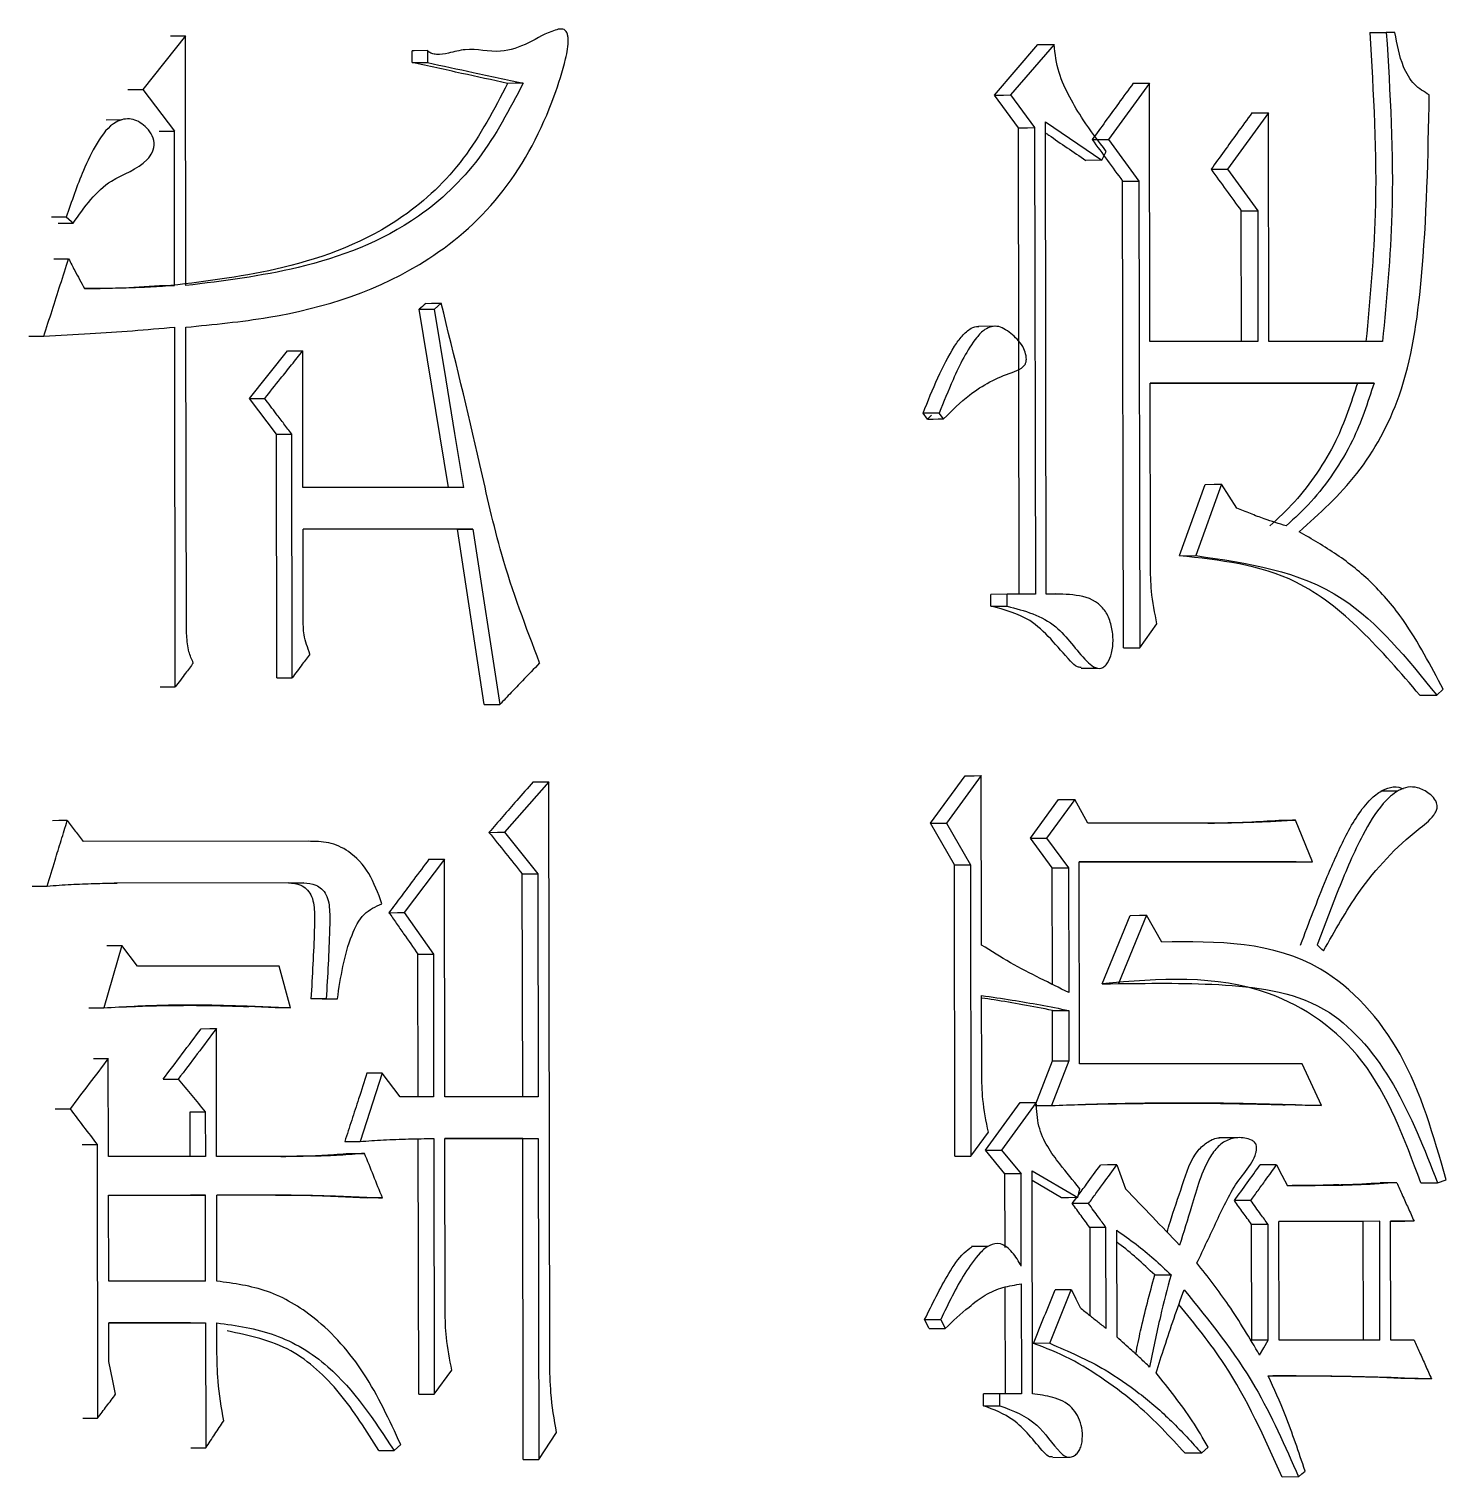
# Model space of a CAD drawing. Header units: millimetres. Extents: x 2312 to 3992, y 755 to 1943.
# Drawn here: x 2942.62 to 2947.77, y 940.92 to 946.19 of the extents above; entities that cross this region are included whole.
import ezdxf

# ---------------------------------------------------------------- set-up
doc = ezdxf.new("R2010")
doc.units = ezdxf.units.MM

msp = doc.modelspace()

# ---------------------------------------------------------------- linework, layer by layer
at = {"color": 7, "linetype": 'Continuous', "lineweight": 25}
for p, q in [((2943.1858, 946.1674), (2943.0304, 945.9726)), ((2943.1874, 945.2588), (2943.1858, 946.1674)), ((2947.4958, 946.1797), (2947.5563, 946.18)), ((2947.5875, 946.18), (2947.5563, 946.18)), ((2944.0104, 946.0702), (2944.0104, 946.1135)), ((2944.0663, 946.1137), (2944.0664, 946.0705)), ((2946.1301, 945.9521), (2946.288, 946.136)), ((2946.3469, 946.1363), (2946.1888, 945.9523)), ((2946.288, 946.1361), (2946.3469, 946.1363)), ((2944.0104, 946.0702), (2944.0664, 946.0705)), ((2943.0304, 945.9726), (2943.1454, 945.8212)), ((2946.2173, 945.8331), (2946.1301, 945.9521)), ((2946.1888, 945.9523), (2946.2762, 945.8334)), ((2946.6945, 945.9958), (2946.545, 945.7902)), ((2946.6961, 945.0547), (2946.6945, 945.9958)), ((2942.9519, 945.8615), (2942.8971, 945.8612)), ((2946.3186, 944.1351), (2946.3157, 945.855)), ((2946.3157, 945.855), (2946.5215, 945.7145)), ((2947.1269, 945.8878), (2946.9782, 945.6822)), ((2947.1283, 945.0548), (2947.1269, 945.8878)), ((2943.1464, 945.2587), (2943.1454, 945.8212)), ((2946.2202, 944.1351), (2946.2173, 945.8331)), ((2946.2762, 945.8334), (2946.2791, 944.1351)), ((2946.5215, 945.7145), (2946.5372, 945.7469)), ((2946.545, 945.7902), (2946.6557, 945.6388)), ((2946.5215, 945.7145), (2946.4623, 945.7142)), ((2946.5993, 943.9403), (2946.5964, 945.6386)), ((2946.6557, 945.6388), (2946.6586, 943.9405)), ((2946.9782, 945.6822), (2947.0883, 945.5308)), ((2947.0292, 945.0546), (2947.0284, 945.5305)), ((2947.0883, 945.5308), (2947.0891, 945.0548)), ((2942.7224, 945.4855), (2942.7766, 945.4857)), ((2943.0916, 945.2585), (2943.1464, 945.2587)), ((2944.0363, 945.1724), (2944.0923, 945.1726)), ((2944.1426, 944.5234), (2944.0363, 945.1724)), ((2944.1166, 945.1943), (2944.0923, 945.1726)), ((2946.1318, 945.1104), (2946.0726, 945.1102)), ((2943.1489, 943.7984), (2943.1467, 945.1073)), ((2943.1895, 944.0148), (2943.1876, 945.1073)), ((2947.0891, 945.0548), (2946.6961, 945.0547)), ((2947.5426, 945.055), (2947.1283, 945.0548)), ((2943.4191, 944.8476), (2943.5573, 945.0207)), ((2943.6135, 944.5234), (2943.6127, 945.021)), ((2946.6963, 944.9033), (2947.5116, 944.9035)), ((2946.6975, 944.2434), (2946.6963, 944.9033)), ((2947.4512, 944.9033), (2946.6963, 944.903)), ((2943.4191, 944.8476), (2943.4743, 944.8478)), ((2943.5171, 944.7178), (2943.4191, 944.8476)), ((2945.9288, 944.7948), (2945.8705, 944.7946)), ((2945.8864, 944.7729), (2945.8705, 944.7946)), ((2945.9448, 944.7732), (2945.9288, 944.7948)), ((2945.9013, 944.7871), (2945.8864, 944.7729)), ((2943.5186, 943.8308), (2943.5171, 944.7178)), ((2943.5739, 943.831), (2943.5724, 944.7181)), ((2946.8031, 944.2757), (2946.8968, 944.5353)), ((2946.9565, 944.5356), (2946.8627, 944.2759)), ((2947.0117, 944.449), (2946.9565, 944.5356)), ((2944.1988, 944.5236), (2943.6135, 944.5234)), ((2944.2314, 944.3722), (2943.6138, 944.3719)), ((2944.1753, 944.372), (2943.6138, 944.3717)), ((2943.6143, 944.0474), (2943.6138, 944.3719)), ((2944.1753, 944.372), (2944.2314, 944.3722)), ((2944.2734, 943.7338), (2944.1753, 944.372)), ((2944.2314, 944.3722), (2944.3297, 943.734)), ((2946.8031, 944.2756), (2946.8627, 944.2759)), ((2946.1761, 944.135), (2946.1174, 944.1348)), ((2946.1174, 944.0915), (2946.1174, 944.1348)), ((2946.2791, 944.1351), (2946.1761, 944.135)), ((2946.1761, 944.0918), (2946.1761, 944.135)), ((2946.3522, 944.1363), (2946.3186, 944.1361)), ((2946.1174, 944.0915), (2946.1761, 944.0918)), ((2946.6586, 943.9405), (2946.7215, 944.0271)), ((2946.5993, 943.9403), (2946.6586, 943.9405)), ((2946.4461, 943.866), (2946.5052, 943.8663)), ((2943.0942, 943.7981), (2943.1489, 943.7984)), ((2943.5186, 943.8308), (2943.5739, 943.831)), ((2947.6787, 943.7675), (2947.7395, 943.7677)), ((2947.7395, 943.7678), (2947.7628, 943.7894)), ((2945.8968, 943.3018), (2946.0234, 943.4749)), ((2946.082, 943.4751), (2945.9552, 943.302)), ((2946.0831, 942.8586), (2946.082, 943.4751)), ((2944.508, 943.4529), (2944.3466, 943.2689)), ((2944.5116, 941.3435), (2944.508, 943.4529)), ((2946.2613, 943.2478), (2946.3637, 943.3885)), ((2946.4227, 943.3887), (2946.3201, 943.2481)), ((2946.4703, 943.3022), (2946.4227, 943.3887)), ((2947.5977, 943.4187), (2947.5364, 943.4184)), ((2944.3466, 943.2689), (2944.4682, 943.1175)), ((2945.9843, 943.1504), (2945.8968, 943.3018)), ((2945.9552, 943.302), (2946.0429, 943.1506)), ((2946.9508, 943.3024), (2946.4703, 943.3022)), ((2947.2881, 943.1619), (2947.2252, 943.3133)), ((2943.632, 943.2361), (2942.8134, 943.2357)), ((2946.3404, 943.1397), (2946.2613, 943.2478)), ((2946.3201, 943.2481), (2946.3994, 943.1399)), ((2944.1281, 943.1715), (2943.9823, 942.9767)), ((2944.1296, 942.3061), (2944.1281, 943.1715)), ((2946.4389, 943.1616), (2947.2881, 943.1619)), ((2946.4402, 942.426), (2946.4389, 943.1616)), ((2947.2279, 943.1616), (2946.4389, 943.1613)), ((2947.2279, 943.1616), (2947.2881, 943.1619)), ((2944.4131, 942.306), (2944.4117, 943.1173)), ((2944.4682, 943.1175), (2944.4696, 942.3062)), ((2945.9861, 942.0903), (2945.9843, 943.1504)), ((2946.0429, 943.1506), (2946.0447, 942.0905)), ((2946.3412, 942.715), (2946.3404, 943.1397)), ((2946.3994, 943.1399), (2946.4002, 942.6856)), ((2943.5606, 943.0844), (2942.9266, 943.0841)), ((2943.616, 943.0847), (2942.9369, 943.0843)), ((2943.5607, 943.0844), (2943.6161, 943.0847)), ((2943.9823, 942.9767), (2944.0881, 942.8253)), ((2946.5226, 942.7179), (2946.6245, 942.9667)), ((2946.6839, 942.967), (2946.5818, 942.7181)), ((2946.7392, 942.8696), (2946.6839, 942.967)), ((2942.9537, 942.8572), (2942.8884, 942.63)), ((2943.0112, 942.7815), (2942.9537, 942.8572)), ((2944.033, 942.306), (2944.0321, 942.825)), ((2944.0881, 942.8253), (2944.089, 942.3061)), ((2943.5267, 942.7817), (2943.0112, 942.7815)), ((2943.5678, 942.6303), (2943.5267, 942.7817)), ((2943.5125, 942.6301), (2943.4132, 942.6345)), ((2943.6982, 942.6628), (2943.6427, 942.6626)), ((2943.6834, 942.6626), (2943.6427, 942.6626)), ((2943.6834, 942.6626), (2943.7389, 942.6629)), ((2943.6982, 942.6628), (2943.7389, 942.6629)), ((2946.0838, 942.3934), (2946.0834, 942.6747)), ((2946.3413, 942.6205), (2946.4003, 942.6207)), ((2946.3416, 942.4366), (2946.3413, 942.6205)), ((2946.4003, 942.6207), (2946.4006, 942.4368)), ((2943.2991, 942.0893), (2943.2983, 942.5545)), ((2942.8507, 942.4459), (2942.9051, 942.4461)), ((2942.9057, 942.0891), (2942.9051, 942.4461)), ((2946.2787, 942.2743), (2946.3416, 942.4366)), ((2946.4006, 942.4368), (2946.3376, 942.2745)), ((2946.3416, 942.4366), (2946.4006, 942.4368)), ((2947.2502, 942.4263), (2946.4402, 942.426)), ((2947.3209, 942.2749), (2947.2502, 942.4263)), ((2943.9021, 942.3925), (2943.8212, 942.1437)), ((2943.9672, 942.306), (2943.9021, 942.3925)), ((2944.089, 942.3061), (2943.9672, 942.306)), ((2944.4696, 942.3062), (2944.1296, 942.3061)), ((2946.097, 942.112), (2946.2234, 942.2851)), ((2946.2822, 942.2853), (2946.1557, 942.1122)), ((2946.2234, 942.2851), (2946.2822, 942.2853)), ((2947.2607, 942.2746), (2947.1884, 942.2771)), ((2943.2033, 942.0891), (2943.2031, 942.2513)), ((2943.258, 942.2516), (2943.2582, 942.0893)), ((2946.0447, 942.0905), (2946.108, 942.1771)), ((2947.009, 942.1569), (2946.9485, 942.1567)), ((2942.8646, 942.1324), (2942.8662, 941.1372)), ((2944.0349, 941.2241), (2944.0333, 942.1544)), ((2944.0893, 942.1546), (2944.0908, 941.2243)), ((2944.1298, 942.1546), (2944.4698, 942.1548)), ((2944.1309, 941.5272), (2944.1298, 942.1546)), ((2944.4133, 942.1545), (2944.1298, 942.1544)), ((2944.4133, 942.1545), (2944.4698, 942.1548)), ((2944.4153, 940.9863), (2944.4133, 942.1545)), ((2944.4698, 942.1548), (2944.4718, 940.9865)), ((2946.1684, 942.0254), (2946.097, 942.112)), ((2946.1557, 942.1122), (2946.2272, 942.0257)), ((2943.2582, 942.0893), (2942.9057, 942.0891)), ((2943.5687, 942.0895), (2943.2991, 942.0893)), ((2945.9861, 942.0903), (2946.0447, 942.0905)), ((2946.2272, 942.0257), (2946.1684, 942.0254)), ((2946.1689, 941.7584), (2946.1684, 942.0254)), ((2946.2278, 941.6903), (2946.2272, 942.0257)), ((2946.2682, 941.2252), (2946.2668, 942.0365)), ((2946.2668, 942.0365), (2946.4331, 941.9392)), ((2946.3741, 941.939), (2946.2668, 942.0018)), ((2947.7425, 941.9937), (2947.7736, 942.0046)), ((2942.9059, 941.9485), (2943.2585, 941.9487)), ((2942.9065, 941.6348), (2942.9059, 941.9485)), ((2943.2585, 941.9487), (2943.2036, 941.9484)), ((2943.259, 941.635), (2943.2585, 941.9487)), ((2943.5689, 941.9488), (2943.2994, 941.9487)), ((2943.2999, 941.635), (2943.2994, 941.9487)), ((2943.5136, 941.9486), (2943.2994, 941.9485)), ((2943.5136, 941.9486), (2943.5689, 941.9488)), ((2946.4331, 941.9392), (2946.4409, 941.9717)), ((2947.5946, 941.9937), (2947.534, 941.9934)), ((2946.4135, 941.9174), (2946.4294, 941.9392)), ((2946.4726, 941.9176), (2946.4135, 941.9174)), ((2947.063, 941.9286), (2947.0032, 941.9284)), ((2947.1259, 941.8421), (2947.066, 941.8419)), ((2947.0667, 941.42), (2947.066, 941.8419)), ((2947.1266, 941.4202), (2947.1259, 941.8421)), ((2947.5324, 941.8531), (2947.1651, 941.8529)), ((2947.1658, 941.4202), (2947.1651, 941.8529)), ((2947.472, 941.8528), (2947.1651, 941.8527)), ((2947.5324, 941.8531), (2947.472, 941.8528)), ((2947.4727, 941.4201), (2947.472, 941.8528)), ((2947.5332, 941.4204), (2947.5324, 941.8531)), ((2947.6571, 941.8531), (2947.5714, 941.8531)), ((2947.5722, 941.4204), (2947.5714, 941.8531)), ((2947.5965, 941.8528), (2947.5714, 941.8528)), ((2946.5359, 941.8311), (2946.4768, 941.8308)), ((2946.4768, 941.8308), (2946.4773, 941.5106)), ((2946.5366, 941.4633), (2946.5359, 941.8311)), ((2946.5761, 941.4309), (2946.5754, 941.8203)), ((2946.1054, 941.7612), (2946.0468, 941.7609)), ((2943.259, 941.635), (2942.9065, 941.6348)), ((2946.7133, 941.6578), (2946.7727, 941.6581)), ((2946.1698, 941.2252), (2946.1691, 941.6136)), ((2946.2279, 941.6254), (2946.2286, 941.2252)), ((2942.9067, 941.4834), (2943.2593, 941.4835)), ((2942.907, 941.3427), (2942.9067, 941.4834)), ((2943.2044, 941.4833), (2942.9067, 941.4831)), ((2943.2044, 941.4833), (2943.2593, 941.4835)), ((2943.2593, 941.4835), (2943.26, 941.0292)), ((2943.3003, 941.3862), (2943.3002, 941.4836)), ((2945.8761, 941.4953), (2945.9345, 941.4955)), ((2945.892, 941.4629), (2945.8761, 941.4953)), ((2945.9345, 941.4955), (2945.9504, 941.4631)), ((2945.892, 941.4629), (2945.9504, 941.4631)), ((2947.5332, 941.4204), (2947.1658, 941.4202)), ((2947.6579, 941.4204), (2947.5722, 941.4204)), ((2946.3312, 941.4091), (2946.2723, 941.4089)), ((2944.0908, 941.2243), (2944.1556, 941.3109)), ((2944.0349, 941.2241), (2944.0908, 941.2243)), ((2946.1493, 941.2252), (2946.0906, 941.2249)), ((2946.0907, 941.1817), (2946.0906, 941.2249)), ((2946.1494, 941.1819), (2946.1493, 941.2252)), ((2946.2286, 941.2252), (2946.1493, 941.2252)), ((2946.0907, 941.1817), (2946.1494, 941.1819)), ((2942.8119, 941.1369), (2942.8662, 941.1372)), ((2944.4718, 940.9865), (2944.5362, 941.0839)), ((2943.2051, 941.029), (2943.26, 941.0292)), ((2943.8892, 941.0185), (2943.945, 941.0187)), ((2946.884, 941.0091), (2946.8243, 941.0088)), ((2944.4153, 940.9863), (2944.4718, 940.9865)), ((2946.3423, 940.994), (2946.4013, 940.9943)), ((2947.2371, 940.9226), (2947.177, 940.9224))]:
    msp.add_line(p, q, dxfattribs=at)
at = {"color": 7, "linetype": 'Continuous', "lineweight": 25, "flags": 128}
for points in [[(2943.131, 946.1671), (2943.1617, 946.1673), (2943.1858, 946.1674)], [(2944.0663, 946.1137), (2944.0177, 946.1135), (2944.0104, 946.1135)], [(2942.9759, 945.9724), (2943.0064, 945.9725), (2943.0304, 945.9726)], [(2944.4148, 945.9949), (2944.4002, 945.9948), (2944.3857, 945.9948), (2944.3583, 945.9947)], [(2946.1301, 945.9521), (2946.163, 945.9522), (2946.1888, 945.9523)], [(2946.6351, 945.9955), (2946.6684, 945.9957), (2946.6945, 945.9958)], [(2947.0669, 945.8875), (2947.1005, 945.8877), (2947.1269, 945.8878)], [(2943.0907, 945.821), (2943.1213, 945.8211), (2943.1454, 945.8212)], [(2946.2173, 945.8331), (2946.2503, 945.8333), (2946.2762, 945.8334)], [(2946.4858, 945.79), (2946.519, 945.7901), (2946.545, 945.7902)], [(2946.5964, 945.6386), (2946.6296, 945.6387), (2946.6557, 945.6388)], [(2946.9184, 945.6819), (2946.9519, 945.6821), (2946.9782, 945.6822)], [(2947.0284, 945.5305), (2947.0619, 945.5307), (2947.0883, 945.5308)], [(2942.752, 945.5073), (2942.7322, 945.5072), (2942.7149, 945.5071), (2942.6978, 945.5071)], [(2942.7766, 945.4857), (2942.7705, 945.4911), (2942.7612, 945.4992), (2942.752, 945.5073)], [(2942.7063, 945.3556), (2942.7366, 945.3558), (2942.7604, 945.3559)], [(2944.0605, 945.194), (2944.0544, 945.1885), (2944.0482, 945.183), (2944.0363, 945.1724)], [(2944.0605, 945.194), (2944.081, 945.1941), (2944.0988, 945.1942), (2944.1166, 945.1943)], [(2944.1988, 944.5236), (2944.1666, 944.7199), (2944.1344, 944.9161), (2944.0923, 945.1726)], [(2942.6163, 945.0743), (2942.6466, 945.0745), (2942.6704, 945.0746)], [(2943.5573, 945.0207), (2943.5883, 945.0209), (2943.6127, 945.021)], [(2947.5116, 944.9035), (2947.4925, 944.9034), (2947.4718, 944.9034), (2947.4512, 944.9033)], [(2945.8864, 944.7729), (2945.9068, 944.773), (2945.9258, 944.7731), (2945.9448, 944.7732)], [(2943.5171, 944.7178), (2943.5481, 944.718), (2943.5724, 944.7181)], [(2946.8968, 944.5353), (2946.9303, 944.5354), (2946.9565, 944.5356)], [(2944.2734, 943.7338), (2944.3049, 943.7339), (2944.3297, 943.734)], [(2946.0234, 943.4749), (2946.0562, 943.475), (2946.082, 943.4751)], [(2944.4515, 943.4526), (2944.4831, 943.4528), (2944.508, 943.4529)], [(2946.3637, 943.3885), (2946.3967, 943.3886), (2946.4227, 943.3887)], [(2942.7557, 943.3114), (2942.7253, 943.3113), (2942.7014, 943.3112)], [(2944.2903, 943.2687), (2944.3219, 943.2688), (2944.3466, 943.2689)], [(2945.8968, 943.3018), (2945.9295, 943.3019), (2945.9552, 943.302)], [(2947.1652, 943.313), (2947.1988, 943.3132), (2947.2252, 943.3133)], [(2946.2613, 943.2478), (2946.2942, 943.248), (2946.3201, 943.2481)], [(2944.0721, 943.1712), (2944.1034, 943.1713), (2944.1281, 943.1715)], [(2944.4117, 943.1173), (2944.4433, 943.1174), (2944.4682, 943.1175)], [(2945.9843, 943.1504), (2946.0171, 943.1505), (2946.0429, 943.1506)], [(2946.3404, 943.1397), (2946.3735, 943.1398), (2946.3994, 943.1399)], [(2942.628, 943.0731), (2942.6582, 943.0733), (2942.682, 943.0734)], [(2943.9265, 942.9764), (2943.9578, 942.9766), (2943.9823, 942.9767)], [(2946.6245, 942.9667), (2946.6578, 942.9668), (2946.6839, 942.967)], [(2942.8992, 942.8569), (2942.9297, 942.8571), (2942.9537, 942.8572)], [(2947.3278, 942.8373), (2947.3218, 942.8428), (2947.313, 942.8509), (2947.3043, 942.859)], [(2944.0321, 942.825), (2944.0635, 942.8252), (2944.0881, 942.8253)], [(2946.5226, 942.7179), (2946.5374, 942.7179), (2946.5522, 942.718), (2946.5818, 942.7181)], [(2942.834, 942.6297), (2942.8644, 942.6299), (2942.8884, 942.63)], [(2943.5678, 942.6303), (2943.5368, 942.6302), (2943.5125, 942.6301)], [(2943.2434, 942.5542), (2943.2742, 942.5544), (2943.2983, 942.5545)], [(2943.1048, 942.3703), (2943.1354, 942.3704), (2943.1595, 942.3705)], [(2943.9021, 942.3925), (2943.8709, 942.3924), (2943.8463, 942.3923)], [(2942.7114, 942.2619), (2942.7418, 942.262), (2942.7657, 942.2621)], [(2946.2787, 942.2743), (2946.3117, 942.2744), (2946.3376, 942.2745)], [(2947.3209, 942.2749), (2947.2872, 942.2747), (2947.2607, 942.2746)], [(2943.2031, 942.2513), (2943.2338, 942.2515), (2943.258, 942.2516)], [(2942.8102, 942.1321), (2942.8406, 942.1323), (2942.8646, 942.1324)], [(2943.7655, 942.1434), (2943.7967, 942.1436), (2943.8212, 942.1437)], [(2946.097, 942.112), (2946.1299, 942.1121), (2946.1557, 942.1122)], [(2943.7819, 942.1002), (2943.813, 942.1003), (2943.8375, 942.1004)], [(2946.575, 942.0583), (2946.5419, 942.0581), (2946.5158, 942.058)], [(2946.575, 942.0583), (2946.5909, 942.015), (2946.6067, 941.9717)], [(2947.1569, 942.0585), (2947.1233, 942.0583), (2947.0969, 942.0582)], [(2947.1569, 942.0585), (2947.1765, 942.0206), (2947.1962, 941.9828)], [(2947.6818, 941.9935), (2947.7065, 941.9936), (2947.7245, 941.9937), (2947.7425, 941.9937)], [(2943.9028, 941.9382), (2943.8716, 941.938), (2943.8471, 941.9379)], [(2946.4331, 941.9392), (2946.4, 941.9391), (2946.3741, 941.939)], [(2947.6571, 941.8531), (2947.6232, 941.853), (2947.5965, 941.8528)], [(2946.4099, 941.6039), (2946.3769, 941.6037), (2946.3509, 941.6036)], [(2946.4099, 941.6039), (2946.4258, 941.5714), (2946.4417, 941.539)], [(2947.1266, 941.4202), (2947.093, 941.4201), (2947.0667, 941.42)], [(2947.0953, 941.3661), (2947.111, 941.3932), (2947.1266, 941.4202)], [(2942.9318, 941.2238), (2942.9217, 941.2723), (2942.9143, 941.3075), (2942.907, 941.3427)], [(2947.7204, 941.2798), (2947.6864, 941.2797), (2947.6597, 941.2795)], [(2943.945, 941.0187), (2943.9572, 941.0296), (2943.9694, 941.0404)], [(2946.884, 941.0091), (2946.8957, 941.0199), (2946.9075, 941.0307)], [(2947.2371, 940.9227), (2947.2488, 940.9335), (2947.2606, 940.9443)]]:
    msp.add_lwpolyline(points, dxfattribs=at)
at = {"color": 7, "linetype": 'Continuous', "lineweight": 25}
for points, knots in [([(2943.1876, 945.1073), (2943.2881, 945.117), (2943.5917, 945.1462), (2944.0053, 945.2759), (2944.3583, 945.5865), (2944.5037, 945.8657), (2944.5654, 946.0598), (2944.5804, 946.1357), (2944.5777, 946.1682), (2944.5747, 946.1789), (2944.5696, 946.1865), (2944.563, 946.191), (2944.5498, 946.1934), (2944.5043, 946.182), (2944.4357, 946.1387), (2944.3253, 946.0982), (2944.2257, 946.1273), (2944.1493, 946.1051), (2944.1083, 946.0981), (2944.083, 946.1021), (2944.0719, 946.1081), (2944.0673, 946.1127), (2944.0663, 946.1137)], [0, 0, 0, 0, 0.1296895, 0.3918261, 0.5391699, 0.6862541, 0.7378331, 0.7637425, 0.7682469, 0.7727858, 0.7756342, 0.7784935, 0.7824669, 0.7927585, 0.8379735, 0.8833174, 0.939018, 0.9655913, 0.9846092, 0.9922703, 0.9982639, 1, 1, 1, 1]), ([(2947.4958, 946.1797), (2947.5091, 945.9592), (2947.5319, 945.5833), (2947.4967, 945.2093), (2947.4821, 945.0547)], [0, 0, 0, 0, 0.586461, 1, 1, 1, 1]), ([(2947.5563, 946.18), (2947.5697, 945.9595), (2947.5924, 945.5835), (2947.5572, 945.2096), (2947.5426, 945.055)], [0, 0, 0, 0, 0.5864613, 1, 1, 1, 1]), ([(2947.7125, 945.9529), (2947.6935, 945.964), (2947.6549, 945.9867), (2947.6076, 946.0677), (2947.5952, 946.1371), (2947.5875, 946.18)], [0, 0, 0, 0, 0.268928, 0.5480456, 1, 1, 1, 1]), ([(2946.5372, 945.7469), (2946.5083, 945.7845), (2946.4604, 945.8466), (2946.4033, 945.9432), (2946.3597, 946.0328), (2946.3512, 946.1016), (2946.3469, 946.1363)], [0, 0, 0, 0, 0.334836, 0.553745, 0.775373, 1, 1, 1, 1]), ([(2944.3583, 945.9947), (2944.3025, 946.0068), (2944.2167, 946.0255), (2944.1006, 946.0506), (2944.0405, 946.0637), (2944.0104, 946.0702)], [0, 0, 0, 0, 0.482176, 0.741088, 1, 1, 1, 1]), ([(2944.0664, 946.0705), (2944.1218, 946.0584), (2944.2077, 946.0398), (2944.3238, 946.0147), (2944.3844, 946.0015), (2944.4148, 945.9949)], [0, 0, 0, 0, 0.47686, 0.73846, 1, 1, 1, 1]), ([(2944.3583, 945.9947), (2944.3087, 945.8996), (2944.2088, 945.7084), (2943.9346, 945.4512), (2943.56, 945.3111), (2943.269, 945.2753), (2943.1325, 945.2585)], [0, 0, 0, 0, 0.194516, 0.391084, 0.714487, 1, 1, 1, 1]), ([(2944.4148, 945.9949), (2944.365, 945.8999), (2944.265, 945.7088), (2943.9906, 945.4515), (2943.6155, 945.3114), (2943.324, 945.2756), (2943.1874, 945.2588)], [0, 0, 0, 0, 0.194325, 0.390694, 0.714331, 1, 1, 1, 1]), ([(2946.6351, 945.9955), (2946.6172, 945.9708), (2946.5833, 945.9242), (2946.5336, 945.8557), (2946.5017, 945.8119), (2946.4858, 945.79)], [0, 0, 0, 0, 0.360936, 0.680468, 1, 1, 1, 1]), ([(2947.2391, 944.3626), (2947.3126, 944.4286), (2947.4606, 944.5612), (2947.6332, 944.8756), (2947.7015, 945.3597), (2947.7083, 945.7283), (2947.7125, 945.9529)], [0, 0, 0, 0, 0.189312, 0.380663, 0.622563, 1, 1, 1, 1]), ([(2942.7766, 945.4857), (2942.8187, 945.5448), (2942.893, 945.6491), (2943.0207, 945.6819), (2943.0673, 945.7431), (2943.0753, 945.7791), (2943.0617, 945.8128), (2943.0405, 945.8376), (2943.0158, 945.8566), (2942.9885, 945.8659), (2942.9604, 945.8653), (2942.9118, 945.847), (2942.8603, 945.7777), (2942.8033, 945.6585), (2942.7715, 945.5648), (2942.752, 945.5073)], [0, 0, 0, 0, 0.207899, 0.367255, 0.399925, 0.431308, 0.463075, 0.497006, 0.528572, 0.558381, 0.588718, 0.619577, 0.72297, 0.829976, 1, 1, 1, 1]), ([(2947.0669, 945.8875), (2947.0491, 945.8628), (2947.0154, 945.8162), (2946.9659, 945.7476), (2946.9342, 945.7038), (2946.9184, 945.6819)], [0, 0, 0, 0, 0.360936, 0.680468, 1, 1, 1, 1]), ([(2946.3158, 945.8145), (2946.3197, 945.8118), (2946.3461, 945.7937), (2946.395, 945.7603), (2946.4399, 945.7296), (2946.4623, 945.7142)], [0, 0, 0, 0, 0.080639, 0.540319, 1, 1, 1, 1]), ([(2946.4858, 945.79), (2946.5043, 945.7647), (2946.5411, 945.7143), (2946.578, 945.6638), (2946.5964, 945.6386)], [0, 0, 0, 0, 0.4999997, 1, 1, 1, 1]), ([(2946.9184, 945.6819), (2946.9368, 945.6567), (2946.9734, 945.6062), (2947.0101, 945.5558), (2947.0284, 945.5305)], [0, 0, 0, 0, 0.5, 1, 1, 1, 1]), ([(2942.6704, 945.0746), (2942.6804, 945.1057), (2942.7004, 945.1682), (2942.7304, 945.2619), (2942.7504, 945.3246), (2942.7604, 945.3559)], [0, 0, 0, 0, 0.332041, 0.66602, 1, 1, 1, 1]), ([(2942.7604, 945.3559), (2942.768, 945.3418), (2942.7813, 945.3167), (2942.8006, 945.2807), (2942.8123, 945.2587), (2942.8182, 945.2477)], [0, 0, 0, 0, 0.39045, 0.695225, 1, 1, 1, 1]), ([(2942.818, 945.248), (2942.8297, 945.2481), (2942.8711, 945.2484), (2942.9624, 945.2502), (2943.0418, 945.2553), (2943.0916, 945.2585)], [0, 0, 0, 0, 0.127592, 0.452902, 1, 1, 1, 1]), ([(2943.1464, 945.2587), (2943.1171, 945.2567), (2943.0585, 945.2527), (2942.9491, 945.2486), (2942.8689, 945.2481), (2942.8182, 945.2477)], [0, 0, 0, 0, 0.268563, 0.537144, 1, 1, 1, 1]), ([(2944.4749, 943.8855), (2944.4254, 944.0154), (2944.3363, 944.2491), (2944.2397, 944.6952), (2944.1647, 944.9993), (2944.1166, 945.1943)], [0, 0, 0, 0, 0.310143, 0.557762, 1, 1, 1, 1]), ([(2945.8705, 944.7946), (2945.8878, 944.8379), (2945.9215, 944.9222), (2945.9695, 945.0158), (2946.011, 945.0765), (2946.0401, 945.1025), (2946.0631, 945.1116), (2946.0723, 945.1099), (2946.0728, 945.1099)], [0, 0, 0, 0, 0.34818, 0.677159, 0.796742, 0.917754, 0.995507, 1, 1, 1, 1]), ([(2945.9448, 944.7732), (2945.9753, 944.8038), (2946.0497, 944.8786), (2946.1508, 944.9293), (2946.222, 944.9519), (2946.2381, 944.9659), (2946.2442, 944.9763), (2946.2467, 944.9888), (2946.2452, 945.0071), (2946.2369, 945.0324), (2946.2123, 945.0666), (2946.1807, 945.0935), (2946.1462, 945.1115), (2946.1193, 945.1106), (2946.0907, 945.098), (2946.0365, 945.0382), (2945.9842, 944.9315), (2945.9453, 944.8353), (2945.9288, 944.7948)], [0, 0, 0, 0, 0.137525, 0.335447, 0.378025, 0.3933, 0.403602, 0.413937, 0.429101, 0.455132, 0.490172, 0.557555, 0.588524, 0.619673, 0.649408, 0.693614, 0.870956, 1, 1, 1, 1]), ([(2942.6704, 945.0746), (2942.7266, 945.0775), (2942.8343, 945.0831), (2942.9931, 945.0941), (2943.0955, 945.1029), (2943.1467, 945.1073)], [0, 0, 0, 0, 0.35333, 0.676641, 1, 1, 1, 1]), ([(2943.4743, 944.8478), (2943.4935, 944.8719), (2943.5262, 944.9127), (2943.5723, 944.9704), (2943.5992, 945.0041), (2943.6127, 945.021)], [0, 0, 0, 0, 0.416444, 0.708222, 1, 1, 1, 1]), ([(2947.4512, 944.9033), (2947.4278, 944.8317), (2947.3894, 944.7146), (2947.3051, 944.5747), (2947.2247, 944.4695), (2947.1628, 944.4123), (2947.1321, 944.3839)], [0, 0, 0, 0, 0.346459, 0.567275, 0.785045, 1, 1, 1, 1]), ([(2947.5116, 944.9035), (2947.4882, 944.832), (2947.4498, 944.7148), (2947.3654, 944.5749), (2947.2849, 944.4697), (2947.2229, 944.4126), (2947.1921, 944.3842)], [0, 0, 0, 0, 0.34637, 0.567178, 0.784978, 1, 1, 1, 1]), ([(2943.5724, 944.7181), (2943.5631, 944.7304), (2943.5444, 944.7551), (2943.5117, 944.7984), (2943.4883, 944.8293), (2943.4743, 944.8478)], [0, 0, 0, 0, 0.285577, 0.571154, 1, 1, 1, 1]), ([(2947.1921, 944.3842), (2947.1654, 944.3922), (2947.1216, 944.4052), (2947.0618, 944.4286), (2947.0284, 944.4422), (2947.0117, 944.449)], [0, 0, 0, 0, 0.438753, 0.719321, 1, 1, 1, 1]), ([(2947.7628, 943.7894), (2947.7178, 943.8757), (2947.6442, 944.0168), (2947.509, 944.1783), (2947.3783, 944.2825), (2947.2853, 944.336), (2947.2391, 944.3626)], [0, 0, 0, 0, 0.3473722, 0.5679297, 0.7850181, 1, 1, 1, 1]), ([(2947.6787, 943.7675), (2947.5376, 943.9318), (2947.2881, 944.2223), (2946.95, 944.2595), (2946.8031, 944.2756)], [0, 0, 0, 0, 0.565517, 1, 1, 1, 1]), ([(2946.8627, 944.2759), (2947.0506, 944.2488), (2947.3912, 944.1999), (2947.6317, 943.9015), (2947.7395, 943.7677)], [0, 0, 0, 0, 0.551895, 1, 1, 1, 1]), ([(2946.7215, 944.0271), (2946.7136, 944.0668), (2946.6994, 944.138), (2946.6981, 944.2111), (2946.6975, 944.2434)], [0, 0, 0, 0, 0.5588348, 1, 1, 1, 1]), ([(2946.1761, 944.0918), (2946.2394, 944.0754), (2946.3539, 944.0456), (2946.4334, 943.921), (2946.4893, 943.8697), (2946.5142, 943.8627), (2946.5318, 943.8724), (2946.5458, 943.8906), (2946.5588, 943.9237), (2946.5636, 943.9715), (2946.5567, 944.0223), (2946.5396, 944.069), (2946.4945, 944.1191), (2946.4146, 944.1366), (2946.3506, 944.1356), (2946.3186, 944.1351)], [0, 0, 0, 0, 0.230342, 0.416703, 0.453391, 0.48758, 0.504129, 0.522219, 0.561724, 0.611998, 0.663323, 0.713955, 0.762021, 0.881086, 1, 1, 1, 1]), ([(2946.4457, 943.8687), (2946.4411, 943.8691), (2946.4264, 943.8707), (2946.3645, 943.9363), (2946.2796, 944.0494), (2946.1666, 944.0788), (2946.1174, 944.0915)], [0, 0, 0, 0, 0.036377, 0.114476, 0.614892, 1, 1, 1, 1]), ([(2943.2143, 943.885), (2943.2083, 943.8984), (2943.1985, 943.9207), (2943.1926, 943.9552), (2943.1901, 943.9849), (2943.1897, 944.0048), (2943.1895, 944.0148)], [0, 0, 0, 0, 0.335689, 0.556704, 0.778126, 1, 1, 1, 1]), ([(2943.639, 943.9176), (2943.6304, 943.9406), (2943.615, 943.9821), (2943.6145, 944.0273), (2943.6143, 944.0474)], [0, 0, 0, 0, 0.55558, 1, 1, 1, 1]), ([(2943.639, 943.9176), (2943.6297, 943.9053), (2943.6142, 943.8846), (2943.5925, 943.8558), (2943.5801, 943.8393), (2943.5739, 943.831)], [0, 0, 0, 0, 0.428366, 0.714183, 1, 1, 1, 1]), ([(2943.2143, 943.885), (2943.2049, 943.8726), (2943.1894, 943.852), (2943.1676, 943.8231), (2943.1551, 943.8066), (2943.1489, 943.7984)], [0, 0, 0, 0, 0.42836, 0.71418, 1, 1, 1, 1]), ([(2944.4749, 943.8855), (2944.4541, 943.8638), (2944.4195, 943.8277), (2944.3711, 943.7772), (2944.3435, 943.7484), (2944.3297, 943.734)], [0, 0, 0, 0, 0.430323, 0.715161, 1, 1, 1, 1]), ([(2944.4515, 943.4526), (2944.4315, 943.4298), (2944.3946, 943.3877), (2944.3409, 943.3264), (2944.3072, 943.2879), (2944.2903, 943.2687)], [0, 0, 0, 0, 0.37251, 0.686255, 1, 1, 1, 1]), ([(2947.2442, 942.8587), (2947.2745, 942.9391), (2947.3246, 943.0717), (2947.4031, 943.2509), (2947.4681, 943.3626), (2947.5308, 943.4175), (2947.5708, 943.4348), (2947.601, 943.4358), (2947.6151, 943.4278), (2947.6172, 943.4267)], [0, 0, 0, 0, 0.340744, 0.562095, 0.785843, 0.86251, 0.925647, 0.989253, 1, 1, 1, 1]), ([(2947.3278, 942.8373), (2947.3687, 942.9103), (2947.4642, 943.0805), (2947.6098, 943.2348), (2947.7164, 943.3127), (2947.7366, 943.3428), (2947.7413, 943.3549), (2947.7419, 943.3666), (2947.739, 943.3781), (2947.73, 943.3939), (2947.7073, 943.4153), (2947.6738, 943.4324), (2947.6341, 943.4358), (2947.5897, 943.4179), (2947.5294, 943.3629), (2947.4563, 943.2394), (2947.3814, 943.063), (2947.33, 942.9271), (2947.3043, 942.8589)], [0, 0, 0, 0, 0.1630543, 0.380104, 0.4338973, 0.4429513, 0.4520899, 0.4580082, 0.4639154, 0.4738499, 0.4929681, 0.5284012, 0.5556325, 0.5828568, 0.6338586, 0.7245, 0.8619389, 1, 1, 1, 1]), ([(2942.682, 943.0734), (2942.6917, 943.1047), (2942.7088, 943.16), (2942.7334, 943.2393), (2942.7482, 943.2874), (2942.7557, 943.3114)], [0, 0, 0, 0, 0.394054, 0.697027, 1, 1, 1, 1]), ([(2942.7557, 943.3114), (2942.7605, 943.3051), (2942.7701, 943.2925), (2942.7845, 943.2736), (2942.799, 943.2546), (2942.8086, 943.242), (2942.8134, 943.2357)], [0, 0, 0, 0, 0.25, 0.5, 0.75, 1, 1, 1, 1]), ([(2944.2903, 943.2687), (2944.3106, 943.2434), (2944.351, 943.193), (2944.3915, 943.1425), (2944.4117, 943.1173)], [0, 0, 0, 0, 0.5, 1, 1, 1, 1]), ([(2946.9068, 943.3024), (2946.9286, 943.3026), (2946.9773, 943.3031), (2947.0635, 943.3063), (2947.1278, 943.3106), (2947.1652, 943.313)], [0, 0, 0, 0, 0.251979, 0.564856, 1, 1, 1, 1]), ([(2947.2252, 943.3133), (2947.1983, 943.3114), (2947.1446, 943.3077), (2947.0531, 943.3037), (2946.9885, 943.3029), (2946.9508, 943.3024)], [0, 0, 0, 0, 0.294545, 0.589103, 1, 1, 1, 1]), ([(2943.901, 943.0091), (2943.887, 943.0473), (2943.8595, 943.1222), (2943.7883, 943.2001), (2943.7081, 943.2355), (2943.6573, 943.2359), (2943.632, 943.2361)], [0, 0, 0, 0, 0.291536, 0.572529, 0.787238, 1, 1, 1, 1]), ([(2944.0721, 943.1712), (2944.0536, 943.1465), (2944.0201, 943.1016), (2943.9716, 943.0367), (2943.9415, 942.9965), (2943.9265, 942.9764)], [0, 0, 0, 0, 0.380988, 0.690494, 1, 1, 1, 1]), ([(2942.682, 943.0734), (2942.7111, 943.0754), (2942.7681, 943.0795), (2942.8531, 943.0828), (2942.9089, 943.0838), (2942.9368, 943.0843)], [0, 0, 0, 0, 0.342501, 0.6712, 1, 1, 1, 1]), ([(2943.5606, 943.0844), (2943.5759, 943.0836), (2943.6068, 943.0819), (2943.6491, 943.0431), (2943.6566, 942.9784), (2943.6534, 942.8526), (2943.6475, 942.7467), (2943.6427, 942.6626)], [0, 0, 0, 0, 0.110713, 0.224021, 0.354792, 0.487696, 1, 1, 1, 1]), ([(2943.616, 943.0847), (2943.6313, 943.0838), (2943.6622, 943.0821), (2943.7046, 943.0434), (2943.7121, 942.9787), (2943.7089, 942.8528), (2943.7029, 942.7469), (2943.6982, 942.6628)], [0, 0, 0, 0, 0.110827, 0.224198, 0.354947, 0.487818, 1, 1, 1, 1]), ([(2943.7389, 942.6629), (2943.7508, 942.7419), (2943.7673, 942.8511), (2943.83, 942.9772), (2943.8778, 942.9986), (2943.901, 943.0091)], [0, 0, 0, 0, 0.573316, 0.79235, 1, 1, 1, 1]), ([(2943.9265, 942.9764), (2943.9354, 942.9637), (2943.9532, 942.9381), (2943.9884, 942.8877), (2944.0147, 942.85), (2944.0321, 942.825)], [0, 0, 0, 0, 0.252881, 0.505762, 1, 1, 1, 1]), ([(2946.4002, 942.6856), (2946.3657, 942.7027), (2946.2949, 942.7377), (2946.1882, 942.7928), (2946.1181, 942.8366), (2946.0831, 942.8586)], [0, 0, 0, 0, 0.32194, 0.6606, 1, 1, 1, 1]), ([(2947.7736, 942.0046), (2947.7286, 942.1639), (2947.6409, 942.4743), (2947.2752, 942.8741), (2946.9411, 942.8713), (2946.7392, 942.8696)], [0, 0, 0, 0, 0.294377, 0.573566, 1, 1, 1, 1]), ([(2947.6818, 941.9935), (2947.6222, 942.1534), (2947.5067, 942.4636), (2947.0678, 942.7642), (2946.729, 942.7354), (2946.5226, 942.7179)], [0, 0, 0, 0, 0.2936619, 0.5697682, 1, 1, 1, 1]), ([(2946.5818, 942.7181), (2946.7106, 942.7197), (2946.9679, 942.723), (2947.3446, 942.6712), (2947.6011, 942.356), (2947.6947, 942.1161), (2947.7425, 941.9937)], [0, 0, 0, 0, 0.273656, 0.5467643, 0.7688728, 1, 1, 1, 1]), ([(2942.8884, 942.63), (2942.9621, 942.6343), (2943.1124, 942.643), (2943.3007, 942.6408), (2943.4534, 942.6353), (2943.5297, 942.632), (2943.5678, 942.6303)], [0, 0, 0, 0, 0.324735, 0.662197, 0.831093, 1, 1, 1, 1]), ([(2942.9529, 942.6335), (2942.9529, 942.6335), (2942.953, 942.6335), (2942.9587, 942.6336), (2943.0351, 942.6366), (2943.158, 942.6397), (2943.2576, 942.639), (2943.3464, 942.6372), (2943.3904, 942.6354), (2943.416, 942.6344)], [0, 0, 0, 0, 0.00169, 0.006622, 0.063807, 0.468309, 0.690429, 0.819789, 1, 1, 1, 1]), ([(2946.0834, 942.6747), (2946.1203, 942.6695), (2946.1918, 942.6595), (2946.2974, 942.6409), (2946.366, 942.6274), (2946.4003, 942.6207)], [0, 0, 0, 0, 0.347753, 0.673826, 1, 1, 1, 1]), ([(2946.3413, 942.6205), (2946.3051, 942.6276), (2946.2345, 942.6415), (2946.1484, 942.6562), (2946.0986, 942.6635), (2946.0834, 942.6657)], [0, 0, 0, 0, 0.422723, 0.824377, 1, 1, 1, 1]), ([(2943.1047, 942.3703), (2943.1278, 942.4009), (2943.1741, 942.4622), (2943.2203, 942.5236), (2943.2434, 942.5542)], [0, 0, 0, 0, 0.5, 1, 1, 1, 1]), ([(2943.2983, 942.5545), (2943.2752, 942.5238), (2943.229, 942.4625), (2943.1827, 942.4012), (2943.1595, 942.3705)], [0, 0, 0, 0, 0.5, 1, 1, 1, 1]), ([(2942.9051, 942.4461), (2942.8819, 942.4154), (2942.8354, 942.3541), (2942.7889, 942.2928), (2942.7657, 942.2621)], [0, 0, 0, 0, 0.5, 1, 1, 1, 1]), ([(2943.1595, 942.3705), (2943.1759, 942.3507), (2943.2087, 942.311), (2943.2415, 942.2714), (2943.258, 942.2516)], [0, 0, 0, 0, 0.500001, 1, 1, 1, 1]), ([(2943.8463, 942.3923), (2943.8363, 942.3612), (2943.8178, 942.3042), (2943.7908, 942.2213), (2943.774, 942.1694), (2943.7655, 942.1434)], [0, 0, 0, 0, 0.374076, 0.687038, 1, 1, 1, 1]), ([(2946.108, 942.1771), (2946.1001, 942.2168), (2946.0858, 942.288), (2946.0844, 942.3611), (2946.0838, 942.3934)], [0, 0, 0, 0, 0.558835, 1, 1, 1, 1]), ([(2942.7657, 942.2621), (2942.7822, 942.2405), (2942.8151, 942.1973), (2942.8481, 942.154), (2942.8646, 942.1324)], [0, 0, 0, 0, 0.500001, 1, 1, 1, 1]), ([(2946.4409, 941.9717), (2946.4164, 942.0016), (2946.3759, 942.0509), (2946.3216, 942.1229), (2946.2868, 942.1986), (2946.2837, 942.2562), (2946.2822, 942.2853)], [0, 0, 0, 0, 0.334385, 0.5522024, 0.7732715, 1, 1, 1, 1]), ([(2946.3376, 942.2745), (2946.4109, 942.2772), (2946.6121, 942.2844), (2946.9403, 942.2865), (2947.194, 942.2788), (2947.3209, 942.2749)], [0, 0, 0, 0, 0.2224698, 0.6110883, 1, 1, 1, 1]), ([(2946.405, 942.2769), (2946.4059, 942.2769), (2946.4076, 942.277), (2946.5201, 942.2803), (2946.7449, 942.2847), (2946.984, 942.2822), (2947.1087, 942.2794), (2947.1612, 942.2781), (2947.1842, 942.2774), (2947.1869, 942.2773), (2947.1887, 942.2773)], [0, 0, 0, 0, 0.023509, 0.041616, 0.497982, 0.764054, 0.891564, 0.951194, 0.968448, 1, 1, 1, 1]), ([(2946.7586, 941.8136), (2946.7621, 941.8256), (2946.779, 941.8832), (2946.8139, 941.982), (2946.8491, 942.0958), (2946.906, 942.143), (2946.9342, 942.1575), (2946.9487, 942.1566), (2946.9488, 942.1566)], [0, 0, 0, 0, 0.087432, 0.419547, 0.752795, 0.876045, 0.998998, 1, 1, 1, 1]), ([(2946.867, 941.7014), (2946.8912, 941.7523), (2946.9396, 941.8542), (2946.9994, 941.9846), (2947.061, 942.0526), (2947.0801, 942.0936), (2947.0843, 942.1141), (2947.0843, 942.1256), (2947.0811, 942.1349), (2947.0752, 942.1427), (2947.0621, 942.1517), (2947.0329, 942.1591), (2946.9917, 942.1574), (2946.9473, 942.1323), (2946.8888, 942.0543), (2946.8526, 941.922), (2946.8186, 941.813), (2946.804, 941.7663)], [0, 0, 0, 0, 0.161579, 0.323324, 0.40434, 0.438668, 0.45011, 0.461656, 0.469309, 0.476933, 0.490584, 0.519382, 0.576919, 0.627894, 0.680324, 0.863019, 1, 1, 1, 1]), ([(2943.8212, 942.1437), (2943.8495, 942.1457), (2943.9084, 942.1499), (2943.9978, 942.1531), (2944.0588, 942.1541), (2944.0893, 942.1546)], [0, 0, 0, 0, 0.317273, 0.658579, 1, 1, 1, 1]), ([(2943.533, 942.0894), (2943.5565, 942.0896), (2943.6099, 942.0899), (2943.6929, 942.0938), (2943.7522, 942.098), (2943.7819, 942.1002)], [0, 0, 0, 0, 0.283287, 0.641554, 1, 1, 1, 1]), ([(2943.8375, 942.1004), (2943.8073, 942.0978), (2943.7475, 942.0926), (2943.6578, 942.09), (2943.5984, 942.0896), (2943.5687, 942.0895)], [0, 0, 0, 0, 0.338394, 0.669103, 1, 1, 1, 1]), ([(2943.9028, 941.9382), (2943.892, 941.9652), (2943.8702, 942.0193), (2943.8484, 942.0734), (2943.8375, 942.1004)], [0, 0, 0, 0, 0.500001, 1, 1, 1, 1]), ([(2946.4349, 941.9467), (2946.4448, 941.9604), (2946.4718, 941.9975), (2946.4988, 942.0346), (2946.5158, 942.058)], [0, 0, 0, 0, 0.368195, 1, 1, 1, 1]), ([(2946.4726, 941.9176), (2946.4816, 941.93), (2946.4996, 941.9547), (2946.5338, 942.0016), (2946.5589, 942.0361), (2946.575, 942.0583)], [0, 0, 0, 0, 0.263606, 0.527213, 1, 1, 1, 1]), ([(2947.0032, 941.9284), (2947.0188, 941.95), (2947.0501, 941.9933), (2947.0813, 942.0366), (2947.0969, 942.0582)], [0, 0, 0, 0, 0.5, 1, 1, 1, 1]), ([(2947.063, 941.9286), (2947.072, 941.941), (2947.0898, 941.9657), (2947.1211, 942.009), (2947.1435, 942.0399), (2947.1569, 942.0585)], [0, 0, 0, 0, 0.285574, 0.571147, 1, 1, 1, 1]), ([(2943.8471, 941.9379), (2943.8121, 941.9395), (2943.7391, 941.9427), (2943.628, 941.9472), (2943.5517, 941.9481), (2943.5136, 941.9486)], [0, 0, 0, 0, 0.31565, 0.65779, 1, 1, 1, 1]), ([(2943.5689, 941.9488), (2943.6044, 941.9484), (2943.6779, 941.9476), (2943.7892, 941.9431), (2943.865, 941.9398), (2943.9028, 941.9382)], [0, 0, 0, 0, 0.3183945, 0.6591849, 1, 1, 1, 1]), ([(2946.804, 941.7663), (2946.7711, 941.8005), (2946.7054, 941.869), (2946.6396, 941.9375), (2946.6067, 941.9717)], [0, 0, 0, 0, 0.499922, 1, 1, 1, 1]), ([(2947.5946, 941.9937), (2947.5514, 941.9908), (2947.4636, 941.985), (2947.3307, 941.9826), (2947.241, 941.9827), (2947.1962, 941.9828)], [0, 0, 0, 0, 0.326156, 0.663016, 1, 1, 1, 1]), ([(2947.383, 941.986), (2947.3799, 941.9859), (2947.357, 941.985), (2947.282, 941.9832), (2947.2261, 941.9829), (2947.2052, 941.9828), (2947.2012, 941.9828)], [0, 0, 0, 0, 0.087977, 0.640379, 0.930214, 1, 1, 1, 1]), ([(2947.3824, 941.9862), (2947.3886, 941.9864), (2947.4393, 941.9877), (2947.4897, 941.9908), (2947.534, 941.9934)], [0, 0, 0, 0, 0.122033, 1, 1, 1, 1]), ([(2947.5946, 941.9937), (2947.6011, 941.9791), (2947.6147, 941.9484), (2947.6356, 941.9016), (2947.65, 941.8692), (2947.6571, 941.8531)], [0, 0, 0, 0, 0.310621, 0.65531, 1, 1, 1, 1]), ([(2946.4768, 941.8308), (2946.4662, 941.8453), (2946.4452, 941.8741), (2946.4241, 941.9029), (2946.4135, 941.9174)], [0, 0, 0, 0, 0.500001, 1, 1, 1, 1]), ([(2946.5359, 941.8311), (2946.5269, 941.8434), (2946.5118, 941.864), (2946.4907, 941.8929), (2946.4787, 941.9094), (2946.4726, 941.9176)], [0, 0, 0, 0, 0.428365, 0.714182, 1, 1, 1, 1]), ([(2947.066, 941.8419), (2947.0555, 941.8563), (2947.0346, 941.8851), (2947.0136, 941.914), (2947.0032, 941.9284)], [0, 0, 0, 0, 0.500001, 1, 1, 1, 1]), ([(2947.1259, 941.8421), (2947.1169, 941.8545), (2947.1019, 941.8751), (2947.081, 941.9039), (2947.069, 941.9204), (2947.063, 941.9286)], [0, 0, 0, 0, 0.428365, 0.714182, 1, 1, 1, 1]), ([(2946.5754, 941.8203), (2946.599, 941.8037), (2946.6451, 941.7711), (2946.711, 941.7169), (2946.7521, 941.6777), (2946.7727, 941.6581)], [0, 0, 0, 0, 0.343045, 0.670986, 1, 1, 1, 1]), ([(2945.8761, 941.4953), (2945.9038, 941.5519), (2945.9458, 941.6377), (2946.0049, 941.7285), (2946.0384, 941.7531), (2946.0479, 941.7602)], [0, 0, 0, 0, 0.581276, 0.880568, 1, 1, 1, 1]), ([(2946.2278, 941.6903), (2946.2177, 941.7077), (2946.1981, 941.7418), (2946.1564, 941.7763), (2946.1107, 941.7691), (2946.0664, 941.7286), (2946.0034, 941.6398), (2945.9619, 941.5529), (2945.9345, 941.4955)], [0, 0, 0, 0, 0.121784, 0.238894, 0.329995, 0.425945, 0.621085, 1, 1, 1, 1]), ([(2946.7133, 941.6578), (2946.6915, 941.6784), (2946.6493, 941.7184), (2946.6029, 941.7574), (2946.578, 941.7753), (2946.5755, 941.7771)], [0, 0, 0, 0, 0.488312, 0.947462, 1, 1, 1, 1]), ([(2947.0953, 941.3661), (2947.0771, 941.3969), (2947.0407, 941.4584), (2946.9673, 941.5733), (2946.9064, 941.6511), (2946.867, 941.7014)], [0, 0, 0, 0, 0.260626, 0.5213, 1, 1, 1, 1]), ([(2943.9694, 941.0404), (2943.9282, 941.1294), (2943.8469, 941.3051), (2943.677, 941.498), (2943.4876, 941.6103), (2943.3622, 941.6268), (2943.2999, 941.635)], [0, 0, 0, 0, 0.289657, 0.571456, 0.787204, 1, 1, 1, 1]), ([(2946.6447, 941.3697), (2946.6502, 941.3982), (2946.6624, 941.4612), (2946.6865, 941.5568), (2946.7043, 941.6242), (2946.7133, 941.6578)], [0, 0, 0, 0, 0.2923341, 0.646055, 1, 1, 1, 1]), ([(2946.7727, 941.6581), (2946.7594, 941.608), (2946.73, 941.4974), (2946.7071, 941.3845), (2946.6945, 941.3227)], [0, 0, 0, 0, 0.4532284, 1, 1, 1, 1]), ([(2945.9504, 941.4631), (2945.9791, 941.4896), (2946.0263, 941.5331), (2946.0953, 941.5877), (2946.1607, 941.6146), (2946.2055, 941.6218), (2946.2279, 941.6254)], [0, 0, 0, 0, 0.34464, 0.565757, 0.783533, 1, 1, 1, 1]), ([(2946.2723, 941.4089), (2946.2854, 941.4413), (2946.3116, 941.5063), (2946.3378, 941.5712), (2946.3509, 941.6036)], [0, 0, 0, 0, 0.500001, 1, 1, 1, 1]), ([(2946.3312, 941.4091), (2946.3377, 941.4254), (2946.3509, 941.4578), (2946.3706, 941.5065), (2946.3903, 941.5552), (2946.4034, 941.5877), (2946.4099, 941.6039)], [0, 0, 0, 0, 0.25, 0.5, 0.75, 1, 1, 1, 1]), ([(2946.7182, 941.3011), (2946.7284, 941.3331), (2946.7497, 941.3999), (2946.7836, 941.5009), (2946.8079, 941.5696), (2946.82, 941.604)], [0, 0, 0, 0, 0.314066, 0.657008, 1, 1, 1, 1]), ([(2946.82, 941.604), (2946.9116, 941.4912), (2947.0766, 941.2879), (2947.1877, 941.0351), (2947.2371, 940.9227)], [0, 0, 0, 0, 0.555355, 1, 1, 1, 1]), ([(2944.1556, 941.3109), (2944.1475, 941.3506), (2944.1329, 941.4218), (2944.1315, 941.4949), (2944.1309, 941.5272)], [0, 0, 0, 0, 0.558835, 1, 1, 1, 1]), ([(2946.4417, 941.539), (2946.453, 941.53), (2946.4745, 941.5128), (2946.5061, 941.4876), (2946.5264, 941.4714), (2946.5366, 941.4633)], [0, 0, 0, 0, 0.357705, 0.678852, 1, 1, 1, 1]), ([(2947.177, 940.9224), (2947.1132, 941.0646), (2947.0099, 941.2951), (2946.859, 941.4796), (2946.8012, 941.5502)], [0, 0, 0, 0, 0.617133, 1, 1, 1, 1]), ([(2943.3002, 941.4836), (2943.3712, 941.4736), (2943.5144, 941.4534), (2943.7533, 941.3099), (2943.8718, 941.1299), (2943.945, 941.0187)], [0, 0, 0, 0, 0.273464, 0.5510094, 1, 1, 1, 1]), ([(2943.8892, 941.0185), (2943.8444, 941.0905), (2943.7557, 941.2327), (2943.5703, 941.4056), (2943.4177, 941.4375), (2943.3382, 941.4541)], [0, 0, 0, 0, 0.329759, 0.651011, 1, 1, 1, 1]), ([(2946.6945, 941.3227), (2946.6839, 941.333), (2946.6625, 941.3535), (2946.6232, 941.3899), (2946.5941, 941.4152), (2946.5761, 941.4309)], [0, 0, 0, 0, 0.275387, 0.550784, 1, 1, 1, 1]), ([(2947.6579, 941.4204), (2947.6643, 941.4058), (2947.678, 941.3751), (2947.6988, 941.3283), (2947.7132, 941.2959), (2947.7204, 941.2798)], [0, 0, 0, 0, 0.310621, 0.65531, 1, 1, 1, 1]), ([(2943.3253, 941.1266), (2943.3171, 941.1745), (2943.3025, 941.2603), (2943.301, 941.3477), (2943.3003, 941.3862)], [0, 0, 0, 0, 0.5592, 1, 1, 1, 1]), ([(2946.8243, 941.0088), (2946.7685, 941.0693), (2946.6769, 941.1685), (2946.5323, 941.2765), (2946.4066, 941.3568), (2946.3169, 941.3916), (2946.2723, 941.4089)], [0, 0, 0, 0, 0.3444199, 0.5647472, 0.7834291, 1, 1, 1, 1]), ([(2946.3312, 941.4091), (2946.3997, 941.3797), (2946.513, 941.331), (2946.6589, 941.2289), (2946.7766, 941.1278), (2946.8481, 941.0488), (2946.884, 941.0091)], [0, 0, 0, 0, 0.335399, 0.554927, 0.776461, 1, 1, 1, 1]), ([(2944.5362, 941.0839), (2944.5282, 941.1318), (2944.5137, 941.2176), (2944.5122, 941.305), (2944.5116, 941.3435)], [0, 0, 0, 0, 0.5592, 1, 1, 1, 1]), ([(2946.9075, 941.0307), (2946.8889, 941.0631), (2946.8517, 941.128), (2946.7865, 941.2164), (2946.741, 941.2729), (2946.7182, 941.3011)], [0, 0, 0, 0, 0.332402, 0.665753, 1, 1, 1, 1]), ([(2947.1268, 941.2904), (2947.1947, 941.2906), (2947.3278, 941.2909), (2947.5257, 941.2875), (2947.6555, 941.2824), (2947.7204, 941.2798)], [0, 0, 0, 0, 0.341807, 0.670864, 1, 1, 1, 1]), ([(2947.2606, 940.9443), (2947.249, 940.9787), (2947.226, 941.0475), (2947.1836, 941.1643), (2947.1479, 941.2436), (2947.1268, 941.2904)], [0, 0, 0, 0, 0.290709, 0.581454, 1, 1, 1, 1]), ([(2947.6597, 941.2795), (2947.5916, 941.2823), (2947.4591, 941.2877), (2947.2814, 941.2904), (2947.1718, 941.2902), (2947.127, 941.2901)], [0, 0, 0, 0, 0.384526, 0.748425, 1, 1, 1, 1]), ([(2942.8662, 941.1372), (2942.8772, 941.1516), (2942.899, 941.1805), (2942.9209, 941.2093), (2942.9318, 941.2238)], [0, 0, 0, 0, 0.500001, 1, 1, 1, 1]), ([(2946.1494, 941.1819), (2946.1975, 941.1642), (2946.2847, 941.1321), (2946.3441, 941.0356), (2946.3883, 940.9941), (2946.4092, 940.9934), (2946.4251, 941.0017), (2946.4369, 941.0143), (2946.4474, 941.0375), (2946.452, 941.0711), (2946.4474, 941.1111), (2946.4334, 941.1469), (2946.4023, 941.1902), (2946.3424, 941.2156), (2946.2929, 941.222), (2946.2682, 941.2252)], [0, 0, 0, 0, 0.230991, 0.417984, 0.453958, 0.487906, 0.511162, 0.535138, 0.560231, 0.612084, 0.662769, 0.713245, 0.762331, 0.881446, 1, 1, 1, 1]), ([(2946.3414, 940.9959), (2946.3377, 940.9957), (2946.3263, 940.9952), (2946.2774, 941.0472), (2946.2139, 941.135), (2946.1281, 941.1675), (2946.0907, 941.1817)], [0, 0, 0, 0, 0.036093, 0.112614, 0.614141, 1, 1, 1, 1]), ([(2943.26, 941.0292), (2943.2709, 941.0454), (2943.2927, 941.0779), (2943.3144, 941.1104), (2943.3253, 941.1266)], [0, 0, 0, 0, 0.5, 1, 1, 1, 1])]:
    msp.add_open_spline(points, degree=3, knots=knots, dxfattribs=at)

doc.saveas('drawing.dxf')
